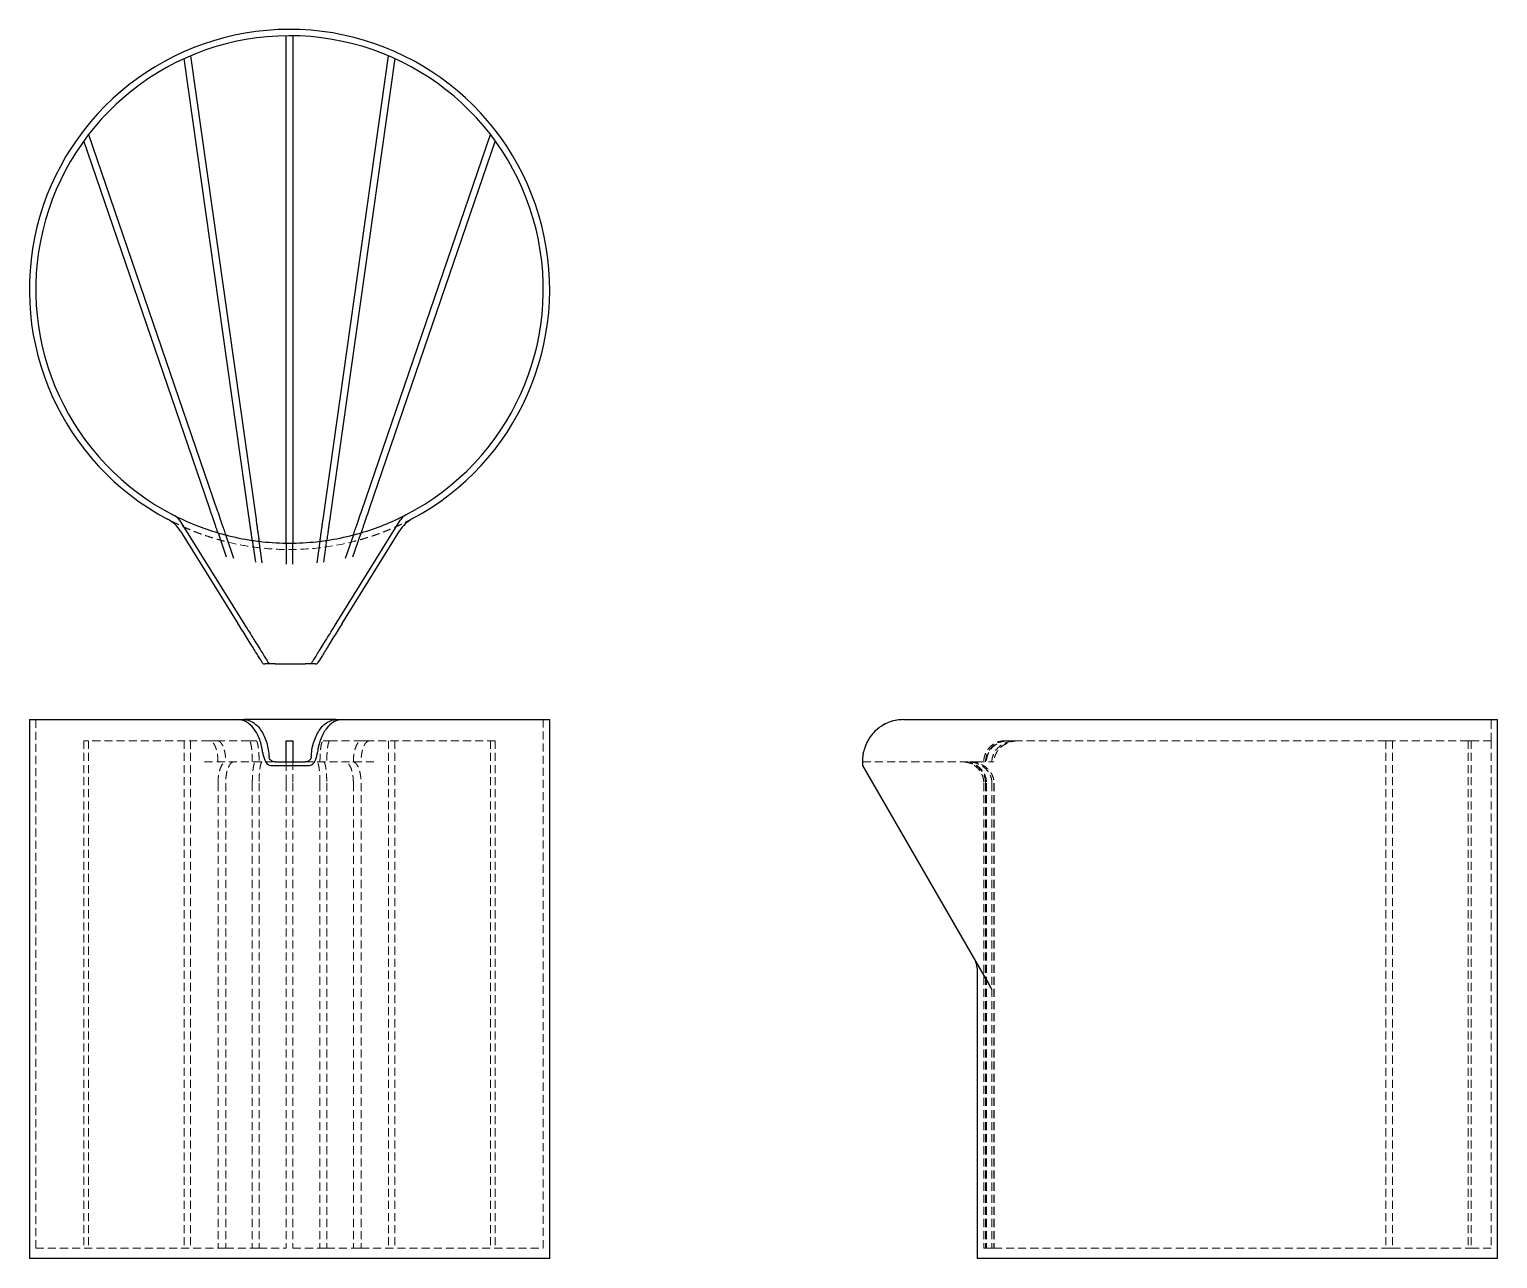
# Model space of a CAD drawing. Header units: millimetres. Extents: x 42 to 273, y 15 to 208.
import ezdxf

# ---------------------------------------------------------------- set-up
doc = ezdxf.new("R2010")
doc.units = ezdxf.units.MM
doc.linetypes.add('HIDDEN', pattern=[1.905, 1.27, -0.635])

msp = doc.modelspace()

# ---------------------------------------------------------------- linework, layer by layer
at = {"color": 7, "linetype": 'Continuous', "lineweight": 25}
for p, q in [((82.48, 130.51), (82.48, 206.99)), ((83.52, 206.99), (83.52, 130.51)), ((76.66, 131.06), (66.43, 203.39)), ((67.41, 203.82), (77.73, 130.88)), ((88.27, 130.88), (98.59, 203.82)), ((99.57, 203.39), (89.34, 131.06)), ((70.4, 132.74), (50.64, 190.44)), ((51.39, 191.45), (71.64, 132.31)), ((94.36, 132.31), (114.6, 191.45)), ((115.36, 190.44), (95.6, 132.74)), ((65.72, 130.76), (75.81, 114.55)), ((90.36, 114.54), (100.47, 130.85)), ((65.84, 129.05), (74.87, 114.55)), ((71.75, 128.8), (73.04, 125.01)), ((74.23, 124.75), (72.96, 128.46)), ((77.14, 127.61), (77.63, 124.19)), ((78.69, 124.07), (78.21, 127.46)), ((82.48, 127.18), (82.48, 123.85)), ((83.52, 123.85), (83.52, 127.18)), ((87.79, 127.46), (87.31, 124.07)), ((88.37, 124.19), (88.86, 127.61)), ((91.28, 114.54), (100.33, 129.14)), ((93.04, 128.46), (91.77, 124.75)), ((92.95, 125.01), (94.25, 128.79)), ((80.03, 108.16), (79.1, 108.16)), ((80.73, 108.16), (85.46, 108.16)), ((87.06, 108.16), (86.16, 108.16)), ((42.08, 99.4), (42.08, 14.6)), ((42.08, 99.4), (63.82, 99.4)), ((63.82, 99.4), (65.84, 99.4)), ((65.84, 99.4), (74.87, 99.4)), ((74.87, 99.4), (75.81, 99.4)), ((90.36, 99.4), (75.8, 99.4)), ((90.36, 99.4), (91.28, 99.4)), ((91.28, 99.4), (100.33, 99.4)), ((100.33, 99.4), (102.34, 99.4)), ((102.34, 99.4), (123.92, 99.4)), ((123.92, 14.6), (123.92, 99.4)), ((179.54, 99.4), (194.14, 99.4)), ((194.14, 99.4), (196.02, 99.4)), ((196.02, 99.4), (273, 99.4)), ((273, 14.6), (273, 99.4)), ((82.48, 96.07), (83.52, 96.07)), ((80.73, 92.75), (85.46, 92.75)), ((80.21, 92.17), (85.96, 92.17)), ((193.06, 57.7), (173.16, 92.17)), ((191.17, 59.56), (191.17, 14.6)), ((193.46, 56.94), (193.37, 57.14)), ((123.92, 14.6), (42.08, 14.6)), ((273, 14.6), (191.17, 14.6))]:
    msp.add_line(p, q, dxfattribs=at)
at = {"color": 7, "linetype": 'HIDDEN', "lineweight": 18}
for p, q in [((43.09, 99.4), (43.09, 16.26)), ((122.91, 16.26), (122.91, 99.4)), ((271.99, 96.07), (271.99, 99.4)), ((50.64, 96.07), (50.64, 16.26)), ((70.4, 96.07), (50.64, 96.07)), ((51.39, 96.07), (51.39, 16.26)), ((66.43, 96.07), (66.43, 16.26)), ((67.41, 96.07), (67.41, 16.26)), ((70.4, 96.07), (71.64, 96.07)), ((76.66, 96.07), (71.64, 96.07)), ((76.66, 96.07), (77.73, 96.07)), ((88.27, 96.07), (89.34, 96.07)), ((94.36, 96.07), (89.34, 96.07)), ((94.36, 96.07), (95.6, 96.07)), ((115.36, 96.07), (95.6, 96.07)), ((98.59, 96.07), (98.59, 16.26)), ((99.57, 96.07), (99.57, 16.26)), ((114.6, 96.07), (114.6, 16.26)), ((115.36, 96.07), (115.36, 16.26)), ((195.5, 96.07), (195.51, 96.07)), ((195.88, 96.07), (195.51, 96.07)), ((195.88, 96.07), (196.06, 96.07)), ((197.31, 96.07), (196.06, 96.07)), ((197.31, 96.07), (197.74, 96.07)), ((255.44, 96.07), (197.74, 96.07)), ((255.44, 96.07), (255.44, 16.26)), ((255.44, 96.07), (256.45, 96.07)), ((255.44, 96.07), (255.44, 16.26)), ((256.45, 96.07), (256.45, 16.26)), ((256.45, 96.07), (256.45, 16.26)), ((268.39, 96.07), (256.45, 96.07)), ((268.39, 96.07), (268.39, 16.26)), ((268.39, 96.07), (268.82, 96.07)), ((268.82, 96.07), (268.82, 16.26)), ((271.99, 96.07), (268.82, 96.07)), ((271.99, 96.07), (271.99, 16.26)), ((271.99, 96.07), (271.99, 96.07)), ((69.64, 92.75), (80.73, 92.75)), ((85.46, 92.75), (96.54, 92.75)), ((173.16, 92.75), (191.03, 92.75)), ((189.5, 92.7), (189.07, 92.75)), ((191.03, 92.75), (193.79, 92.75)), ((173.16, 92.17), (173.16, 92.17)), ((173.16, 92.17), (193.01, 57.81)), ((71.75, 89.42), (71.75, 16.26)), ((72.96, 89.42), (72.96, 16.26)), ((77.14, 89.42), (77.14, 16.26)), ((78.21, 89.42), (78.21, 16.26)), ((82.48, 89.42), (82.48, 16.26)), ((83.52, 89.42), (83.52, 16.26)), ((87.79, 89.42), (87.79, 16.26)), ((88.86, 89.42), (88.86, 16.26)), ((93.04, 89.42), (93.04, 16.26)), ((94.25, 89.42), (94.25, 16.26)), ((192.18, 89.42), (192.18, 16.26)), ((192.46, 89.42), (192.46, 16.26)), ((192.61, 89.42), (192.61, 16.26)), ((193.46, 89.42), (193.46, 16.26)), ((193.46, 89.42), (193.46, 16.26)), ((193.79, 89.42), (193.79, 16.26)), ((193.8, 89.42), (193.8, 16.26)), ((43.09, 16.26), (71.75, 16.26)), ((71.75, 16.26), (72.96, 16.26)), ((72.96, 16.26), (77.14, 16.26)), ((77.14, 16.26), (78.21, 16.26)), ((78.21, 16.26), (82.48, 16.26)), ((83.52, 16.26), (87.79, 16.26)), ((87.79, 16.26), (88.86, 16.26)), ((88.86, 16.26), (93.04, 16.26)), ((93.04, 16.26), (94.25, 16.26)), ((94.25, 16.26), (122.91, 16.26)), ((192.18, 16.26), (192.46, 16.26)), ((192.46, 16.26), (192.61, 16.26)), ((192.61, 16.26), (193.46, 16.26)), ((193.46, 16.26), (193.79, 16.26)), ((193.79, 16.26), (255.44, 16.26)), ((255.44, 16.26), (256.45, 16.26)), ((256.45, 16.26), (268.39, 16.26)), ((268.39, 16.26), (268.82, 16.26)), ((268.82, 16.26), (271.99, 16.26))]:
    msp.add_line(p, q, dxfattribs=at)
at = {"color": 7, "linetype": 'Continuous', "lineweight": 25}
for centre, radius, start, end in [((83, 167.08), 40.92, 298.2055, 242.0423), ((83, 167.08), 39.91, 297.3015, 242.993), ((61.32, 126.24), 5.32, 31.9125, 62.0423), ((63.91, 129.63), 2.13, 31.9125, 62.993), ((83, 167.08), 39.91, 242.993, 253.6201), ((83, 167.08), 39.91, 286.3733, 297.3015), ((104.85, 126.33), 5.32, 118.2055, 148.1976), ((102.28, 129.73), 2.13, 117.3015, 148.1976), ((83, 167.08), 39.91, 253.6201, 255.4251), ((83, 167.08), 39.91, 255.4251, 261.5625), ((83, 167.08), 39.91, 261.5625, 263.1101), ((83, 167.08), 39.91, 263.1101, 269.2551), ((83, 167.08), 39.91, 269.2551, 270.7449), ((83, 167.08), 39.91, 270.7449, 276.8899), ((83, 167.08), 39.91, 276.8899, 278.4375), ((83, 167.08), 39.91, 278.4375, 284.5684), ((83, 167.08), 39.91, 284.5684, 286.3733)]:
    msp.add_arc(centre, radius, start, end, dxfattribs=at)
for points, knots in [([(71.75, 128.8), (71.75, 128.8), (71.74, 128.83), (71.69, 128.95), (71.66, 129.04), (71.58, 129.28), (71.53, 129.42), (71.42, 129.74), (71.36, 129.91), (71.23, 130.3), (71.16, 130.5), (71.02, 130.92), (70.94, 131.14), (70.79, 131.59), (70.71, 131.81), (70.56, 132.27), (70.48, 132.51), (70.4, 132.74)], [0, 0, 0, 0, 0.125, 0.125, 0.25, 0.25, 0.375, 0.375, 0.5, 0.5, 0.625, 0.625, 0.75, 0.75, 0.875, 0.875, 1, 1, 1, 1]), ([(71.64, 132.31), (71.8, 131.85), (71.95, 131.4), (72.18, 130.74), (72.25, 130.52), (72.39, 130.11), (72.46, 129.91), (72.59, 129.54), (72.65, 129.37), (72.75, 129.06), (72.8, 128.92), (72.88, 128.7), (72.91, 128.61), (72.95, 128.49), (72.96, 128.46), (72.96, 128.46)], [0, 0, 0, 0, 0.25, 0.25, 0.375, 0.375, 0.5, 0.5, 0.625, 0.625, 0.75, 0.75, 0.875, 0.875, 1, 1, 1, 1]), ([(93.04, 128.46), (93.04, 128.46), (93.05, 128.49), (93.09, 128.61), (93.12, 128.7), (93.2, 128.92), (93.24, 129.06), (93.35, 129.36), (93.41, 129.53), (93.53, 129.9), (93.6, 130.1), (93.74, 130.51), (93.82, 130.73), (94.04, 131.39), (94.2, 131.85), (94.36, 132.31)], [0, 0, 0, 0, 0.125, 0.125, 0.25, 0.25, 0.375, 0.375, 0.5, 0.5, 0.625, 0.625, 0.75, 0.75, 1, 1, 1, 1]), ([(95.6, 132.74), (95.44, 132.27), (95.28, 131.81), (95.05, 131.14), (94.98, 130.92), (94.83, 130.5), (94.76, 130.3), (94.63, 129.92), (94.57, 129.74), (94.49, 129.5), (94.46, 129.42), (94.42, 129.28), (94.39, 129.22), (94.33, 129.04), (94.3, 128.95), (94.26, 128.83), (94.25, 128.79), (94.25, 128.79)], [0, 0, 0, 0, 0.25, 0.25, 0.375, 0.375, 0.5, 0.5, 0.625, 0.625, 0.6875, 0.6875, 0.75, 0.75, 0.875, 0.875, 1, 1, 1, 1]), ([(77.14, 127.61), (77.14, 127.61), (77.14, 127.63), (77.13, 127.72), (77.12, 127.79), (77.09, 127.97), (77.08, 128.08), (77.04, 128.34), (77.02, 128.48), (76.98, 128.8), (76.95, 128.98), (76.9, 129.36), (76.87, 129.55), (76.81, 129.96), (76.78, 130.18), (76.72, 130.61), (76.69, 130.83), (76.66, 131.06)], [0, 0, 0, 0, 0.125, 0.125, 0.25, 0.25, 0.375, 0.375, 0.5, 0.5, 0.625, 0.625, 0.75, 0.75, 0.875, 0.875, 1, 1, 1, 1]), ([(77.73, 130.88), (77.76, 130.66), (77.79, 130.44), (77.85, 130.01), (77.88, 129.8), (77.94, 129.39), (77.97, 129.2), (78.02, 128.82), (78.05, 128.65), (78.09, 128.33), (78.11, 128.19), (78.15, 127.93), (78.16, 127.82), (78.19, 127.65), (78.2, 127.58), (78.21, 127.49), (78.21, 127.46), (78.21, 127.46)], [0, 0, 0, 0, 0.125, 0.125, 0.25, 0.25, 0.375, 0.375, 0.5, 0.5, 0.625, 0.625, 0.75, 0.75, 0.875, 0.875, 1, 1, 1, 1]), ([(82.48, 127.18), (82.48, 127.18), (82.48, 127.2), (82.48, 127.29), (82.48, 127.35), (82.48, 127.52), (82.48, 127.62), (82.48, 127.86), (82.48, 128), (82.48, 128.31), (82.48, 128.47), (82.48, 128.84), (82.48, 129.03), (82.48, 129.43), (82.48, 129.64), (82.48, 130.07), (82.48, 130.29), (82.48, 130.51)], [0, 0, 0, 0, 0.125, 0.125, 0.25, 0.25, 0.375, 0.375, 0.5, 0.5, 0.625, 0.625, 0.75, 0.75, 0.875, 0.875, 1, 1, 1, 1]), ([(83.52, 130.51), (83.52, 130.29), (83.52, 130.07), (83.52, 129.65), (83.52, 129.43), (83.52, 129.03), (83.52, 128.84), (83.52, 128.48), (83.52, 128.31), (83.52, 128), (83.52, 127.86), (83.52, 127.62), (83.52, 127.52), (83.52, 127.35), (83.52, 127.29), (83.52, 127.2), (83.52, 127.18), (83.52, 127.18)], [0, 0, 0, 0, 0.125, 0.125, 0.25, 0.25, 0.375, 0.375, 0.5, 0.5, 0.625, 0.625, 0.75, 0.75, 0.875, 0.875, 1, 1, 1, 1]), ([(87.79, 127.46), (87.79, 127.46), (87.79, 127.49), (87.8, 127.58), (87.81, 127.65), (87.84, 127.82), (87.85, 127.93), (87.89, 128.18), (87.91, 128.33), (87.95, 128.65), (87.98, 128.82), (88.03, 129.19), (88.06, 129.39), (88.12, 129.8), (88.15, 130.01), (88.21, 130.44), (88.24, 130.66), (88.27, 130.88)], [0, 0, 0, 0, 0.125, 0.125, 0.25, 0.25, 0.375, 0.375, 0.5, 0.5, 0.625, 0.625, 0.75, 0.75, 0.875, 0.875, 1, 1, 1, 1]), ([(89.34, 131.06), (89.31, 130.83), (89.28, 130.61), (89.22, 130.18), (89.19, 129.97), (89.13, 129.55), (89.1, 129.36), (89.05, 128.99), (89.03, 128.81), (88.98, 128.48), (88.96, 128.34), (88.92, 128.08), (88.91, 127.97), (88.88, 127.79), (88.87, 127.72), (88.86, 127.63), (88.86, 127.61), (88.86, 127.61)], [0, 0, 0, 0, 0.125, 0.125, 0.25, 0.25, 0.375, 0.375, 0.5, 0.5, 0.625, 0.625, 0.75, 0.75, 0.875, 0.875, 1, 1, 1, 1]), ([(78.77, 108.29), (78.69, 108.42), (78.54, 108.67), (78.07, 109.41), (77.76, 109.91), (77.03, 111.09), (76.61, 111.76), (75.74, 113.16), (75.29, 113.88), (74.87, 114.55)], [0, 0, 0, 0, 0.25, 0.25, 0.5, 0.5, 0.75, 0.75, 1, 1, 1, 1]), ([(75.81, 114.55), (76.26, 113.83), (76.74, 113.06), (77.44, 111.93), (77.67, 111.57), (78.11, 110.86), (78.31, 110.53), (78.69, 109.92), (78.87, 109.64), (79.17, 109.16), (79.3, 108.95), (79.51, 108.61), (79.6, 108.47), (79.72, 108.28), (79.76, 108.21), (79.78, 108.18)], [0, 0, 0, 0, 0.25, 0.25, 0.375, 0.375, 0.5, 0.5, 0.625, 0.625, 0.75, 0.75, 0.875, 0.875, 1, 1, 1, 1]), ([(86.41, 108.18), (86.43, 108.21), (86.47, 108.27), (86.59, 108.47), (86.67, 108.6), (86.89, 108.94), (87.02, 109.15), (87.32, 109.64), (87.49, 109.92), (87.87, 110.53), (88.07, 110.86), (88.51, 111.56), (88.74, 111.93), (89.43, 113.05), (89.91, 113.82), (90.36, 114.54)], [0, 0, 0, 0, 0.125, 0.125, 0.25, 0.25, 0.375, 0.375, 0.5, 0.5, 0.625, 0.625, 0.75, 0.75, 1, 1, 1, 1]), ([(91.28, 114.54), (90.86, 113.87), (90.42, 113.15), (89.56, 111.76), (89.14, 111.08), (88.41, 109.91), (88.1, 109.41), (87.64, 108.66), (87.48, 108.42), (87.4, 108.28)], [0, 0, 0, 0, 0.25, 0.25, 0.5, 0.5, 0.75, 0.75, 1, 1, 1, 1]), ([(78.77, 108.29), (78.8, 108.24), (78.84, 108.21), (78.95, 108.17), (79.02, 108.16), (79.1, 108.16)], [0, 0, 0, 0, 0.5, 0.5, 1, 1, 1, 1]), ([(80.03, 108.16), (79.96, 108.16), (79.89, 108.16), (79.81, 108.17), (79.78, 108.18), (79.78, 108.18)], [0, 0, 0, 0, 0.5, 0.5, 1, 1, 1, 1]), ([(80.73, 108.16), (80.6, 108.16), (80.47, 108.16), (80.22, 108.16), (80.11, 108.16), (80.03, 108.16)], [0, 0, 0, 0, 0.5, 0.5, 1, 1, 1, 1]), ([(86.16, 108.16), (86.08, 108.16), (85.97, 108.16), (85.72, 108.16), (85.59, 108.16), (85.46, 108.16)], [0, 0, 0, 0, 0.5, 0.5, 1, 1, 1, 1]), ([(87.06, 108.16), (87.15, 108.16), (87.22, 108.17), (87.33, 108.21), (87.37, 108.24), (87.4, 108.28)], [0, 0, 0, 0, 0.5, 0.5, 1, 1, 1, 1]), ([(78.77, 94.26), (78.69, 94.93), (78.54, 95.61), (78.07, 96.88), (77.76, 97.47), (77.03, 98.44), (76.61, 98.81), (75.74, 99.29), (75.29, 99.4), (74.87, 99.4)], [0, 0, 0, 0, 0.25, 0.25, 0.5, 0.5, 0.75, 0.75, 1, 1, 1, 1]), ([(75.81, 99.4), (76.26, 99.4), (76.74, 99.28), (77.44, 98.85), (77.67, 98.68), (78.11, 98.25), (78.31, 98), (78.69, 97.43), (78.87, 97.12), (79.17, 96.46), (79.3, 96.11), (79.51, 95.39), (79.6, 95.01), (79.72, 94.27), (79.76, 93.91), (79.78, 93.55)], [0, 0, 0, 0, 0.25, 0.25, 0.375, 0.375, 0.5, 0.5, 0.625, 0.625, 0.75, 0.75, 0.875, 0.875, 1, 1, 1, 1]), ([(86.41, 93.55), (86.43, 93.91), (86.47, 94.27), (86.59, 95.01), (86.67, 95.39), (86.89, 96.11), (87.02, 96.46), (87.32, 97.12), (87.49, 97.43), (87.87, 98), (88.07, 98.25), (88.51, 98.68), (88.74, 98.85), (89.43, 99.28), (89.91, 99.4), (90.36, 99.4)], [0, 0, 0, 0, 0.125, 0.125, 0.25, 0.25, 0.375, 0.375, 0.5, 0.5, 0.625, 0.625, 0.75, 0.75, 1, 1, 1, 1]), ([(91.28, 99.4), (90.86, 99.4), (90.42, 99.29), (89.56, 98.81), (89.14, 98.44), (88.41, 97.47), (88.1, 96.88), (87.64, 95.61), (87.48, 94.93), (87.4, 94.27)], [0, 0, 0, 0, 0.25, 0.25, 0.5, 0.5, 0.75, 0.75, 1, 1, 1, 1]), ([(179.54, 99.4), (178.87, 99.4), (178.15, 99.29), (176.76, 98.81), (176.08, 98.44), (174.91, 97.47), (174.41, 96.88), (173.66, 95.61), (173.42, 94.93), (173.28, 94.27)], [0, 0, 0, 0, 0.25, 0.25, 0.5, 0.5, 0.75, 0.75, 1, 1, 1, 1]), ([(82.48, 92.75), (82.48, 92.97), (82.48, 93.18), (82.48, 93.61), (82.48, 93.82), (82.48, 94.22), (82.48, 94.41), (82.48, 94.78), (82.48, 94.95), (82.48, 95.25), (82.48, 95.39), (82.48, 95.63), (82.48, 95.74), (82.48, 95.9), (82.48, 95.97), (82.48, 96.05), (82.48, 96.07), (82.48, 96.07)], [0, 0, 0, 0, 0.125, 0.125, 0.25, 0.25, 0.375, 0.375, 0.5, 0.5, 0.625, 0.625, 0.75, 0.75, 0.875, 0.875, 1, 1, 1, 1]), ([(83.52, 96.07), (83.52, 96.07), (83.52, 96.05), (83.52, 95.97), (83.52, 95.91), (83.52, 95.74), (83.52, 95.64), (83.52, 95.4), (83.52, 95.26), (83.52, 94.95), (83.52, 94.78), (83.52, 94.42), (83.52, 94.22), (83.52, 93.82), (83.52, 93.62), (83.52, 93.19), (83.52, 92.97), (83.52, 92.75)], [0, 0, 0, 0, 0.125, 0.125, 0.25, 0.25, 0.375, 0.375, 0.5, 0.5, 0.625, 0.625, 0.75, 0.75, 0.875, 0.875, 1, 1, 1, 1]), ([(78.77, 94.26), (78.8, 94.05), (78.84, 93.84), (78.95, 93.42), (79.02, 93.22), (79.1, 93.02)], [0, 0, 0, 0, 0.5, 0.5, 1, 1, 1, 1]), ([(79.1, 93.02), (79.22, 92.75), (79.38, 92.53), (79.75, 92.24), (79.97, 92.17), (80.21, 92.17)], [0, 0, 0, 0, 0.5, 0.5, 1, 1, 1, 1]), ([(80.03, 93.02), (79.96, 93.09), (79.89, 93.17), (79.81, 93.35), (79.78, 93.45), (79.78, 93.55)], [0, 0, 0, 0, 0.5, 0.5, 1, 1, 1, 1]), ([(80.73, 92.75), (80.6, 92.75), (80.47, 92.77), (80.22, 92.87), (80.11, 92.93), (80.03, 93.02)], [0, 0, 0, 0, 0.5, 0.5, 1, 1, 1, 1]), ([(86.16, 93.02), (86.08, 92.93), (85.97, 92.87), (85.72, 92.77), (85.59, 92.75), (85.46, 92.75)], [0, 0, 0, 0, 0.5, 0.5, 1, 1, 1, 1]), ([(85.96, 92.17), (86.19, 92.17), (86.41, 92.24), (86.79, 92.53), (86.95, 92.75), (87.06, 93.02)], [0, 0, 0, 0, 0.5, 0.5, 1, 1, 1, 1]), ([(87.06, 93.02), (87.15, 93.22), (87.22, 93.42), (87.33, 93.84), (87.37, 94.06), (87.4, 94.27)], [0, 0, 0, 0, 0.5, 0.5, 1, 1, 1, 1]), ([(173.16, 93.02), (173.16, 93.22), (173.17, 93.42), (173.21, 93.84), (173.24, 94.06), (173.28, 94.27)], [0, 0, 0, 0, 0.5, 0.5, 1, 1, 1, 1]), ([(173.16, 92.17), (173.16, 92.17), (173.16, 92.24), (173.16, 92.53), (173.16, 92.75), (173.16, 93.02)], [0, 0, 0, 0, 0.5, 0.5, 1, 1, 1, 1]), ([(190.89, 61.32), (190.89, 61.32), (190.87, 61.33), (190.92, 61.17), (191.01, 60.85), (191.08, 60.52), (191.14, 60.12), (191.16, 59.79), (191.17, 59.56)], [0, 0, 0, 0, 0.1607739, 0.4051939, 0.6077912, 0.7021065, 0.7966967, 1, 1, 1, 1])]:
    msp.add_open_spline(points, degree=3, knots=knots, dxfattribs=at)
at = {"color": 7, "linetype": 'HIDDEN', "lineweight": 18}
for points, knots in [([(102.34, 131.02), (102.18, 130.94), (101.88, 130.78), (101.41, 130.54), (100.94, 130.3), (100.46, 130.08), (99.99, 129.86), (99.51, 129.64), (99.03, 129.44), (98.55, 129.23), (98.07, 129.04), (97.58, 128.85), (97.1, 128.67), (96.61, 128.49), (96.12, 128.32), (95.63, 128.16), (95.14, 128.01), (94.65, 127.86), (94.15, 127.71), (93.66, 127.58), (91.76, 127.08), (88.32, 126.4), (83.66, 126.09), (79.66, 126.25), (76.25, 126.68), (73.75, 127.2), (72.06, 127.65), (71.12, 127.92), (70.19, 128.22), (69.26, 128.54), (68.33, 128.88), (67.41, 129.25), (66.5, 129.64), (65.59, 130.05), (64.69, 130.48), (64.11, 130.79), (63.82, 130.94)], [0, 0, 0, 0, 0.015767, 0.031334, 0.046702, 0.061875, 0.076855, 0.091644, 0.106247, 0.120665, 0.134901, 0.148959, 0.162843, 0.176555, 0.190099, 0.203479, 0.216699, 0.229763, 0.242674, 0.255437, 0.268058, 0.387919, 0.500714, 0.575498, 0.652395, 0.733178, 0.757183, 0.781713, 0.806797, 0.832463, 0.858737, 0.885641, 0.9132, 0.941433, 0.970361, 1, 1, 1, 1]), ([(173.18, 93.55), (173.21, 93.91), (173.27, 94.27), (173.47, 95.01), (173.6, 95.39), (173.94, 96.11), (174.15, 96.46), (174.64, 97.12), (174.92, 97.43), (175.53, 98), (175.86, 98.25), (176.56, 98.68), (176.93, 98.85), (178.05, 99.28), (178.82, 99.4), (179.54, 99.4)], [0, 0, 0, 0, 0.125, 0.125, 0.25, 0.25, 0.375, 0.375, 0.5, 0.5, 0.625, 0.625, 0.75, 0.75, 1, 1, 1, 1]), ([(71.75, 92.75), (71.75, 93), (71.74, 93.24), (71.69, 93.72), (71.66, 93.95), (71.58, 94.37), (71.53, 94.57), (71.42, 94.93), (71.36, 95.09), (71.23, 95.38), (71.16, 95.51), (71.02, 95.72), (70.94, 95.8), (70.79, 95.94), (70.71, 95.99), (70.56, 96.06), (70.48, 96.07), (70.4, 96.07)], [0, 0, 0, 0, 0.125, 0.125, 0.25, 0.25, 0.375, 0.375, 0.5, 0.5, 0.625, 0.625, 0.75, 0.75, 0.875, 0.875, 1, 1, 1, 1]), ([(71.64, 96.07), (71.8, 96.07), (71.95, 96.01), (72.18, 95.8), (72.25, 95.71), (72.39, 95.5), (72.46, 95.37), (72.59, 95.08), (72.65, 94.92), (72.75, 94.56), (72.8, 94.36), (72.88, 93.93), (72.91, 93.71), (72.95, 93.24), (72.96, 93), (72.96, 92.75)], [0, 0, 0, 0, 0.25, 0.25, 0.375, 0.375, 0.5, 0.5, 0.625, 0.625, 0.75, 0.75, 0.875, 0.875, 1, 1, 1, 1]), ([(77.14, 92.75), (77.14, 92.97), (77.14, 93.2), (77.13, 93.63), (77.12, 93.84), (77.09, 94.25), (77.08, 94.44), (77.04, 94.81), (77.02, 94.98), (76.98, 95.28), (76.95, 95.42), (76.9, 95.65), (76.87, 95.75), (76.81, 95.91), (76.78, 95.97), (76.72, 96.05), (76.69, 96.07), (76.66, 96.07)], [0, 0, 0, 0, 0.125, 0.125, 0.25, 0.25, 0.375, 0.375, 0.5, 0.5, 0.625, 0.625, 0.75, 0.75, 0.875, 0.875, 1, 1, 1, 1]), ([(77.73, 96.07), (77.76, 96.07), (77.79, 96.05), (77.85, 95.97), (77.88, 95.91), (77.94, 95.75), (77.97, 95.65), (78.02, 95.42), (78.05, 95.28), (78.09, 94.97), (78.11, 94.81), (78.15, 94.44), (78.16, 94.25), (78.19, 93.84), (78.2, 93.63), (78.21, 93.2), (78.21, 92.97), (78.21, 92.75)], [0, 0, 0, 0, 0.125, 0.125, 0.25, 0.25, 0.375, 0.375, 0.5, 0.5, 0.625, 0.625, 0.75, 0.75, 0.875, 0.875, 1, 1, 1, 1]), ([(87.79, 92.75), (87.79, 92.97), (87.79, 93.19), (87.8, 93.63), (87.81, 93.84), (87.84, 94.25), (87.85, 94.44), (87.89, 94.8), (87.91, 94.97), (87.95, 95.28), (87.98, 95.41), (88.03, 95.65), (88.06, 95.75), (88.12, 95.91), (88.15, 95.97), (88.21, 96.05), (88.24, 96.07), (88.27, 96.07)], [0, 0, 0, 0, 0.125, 0.125, 0.25, 0.25, 0.375, 0.375, 0.5, 0.5, 0.625, 0.625, 0.75, 0.75, 0.875, 0.875, 1, 1, 1, 1]), ([(89.34, 96.07), (89.31, 96.07), (89.28, 96.05), (89.22, 95.97), (89.19, 95.91), (89.13, 95.75), (89.1, 95.65), (89.05, 95.42), (89.03, 95.28), (88.98, 94.98), (88.96, 94.81), (88.92, 94.45), (88.91, 94.25), (88.88, 93.85), (88.87, 93.64), (88.86, 93.2), (88.86, 92.97), (88.86, 92.75)], [0, 0, 0, 0, 0.125, 0.125, 0.25, 0.25, 0.375, 0.375, 0.5, 0.5, 0.625, 0.625, 0.75, 0.75, 0.875, 0.875, 1, 1, 1, 1]), ([(93.04, 92.75), (93.04, 92.99), (93.05, 93.23), (93.09, 93.7), (93.12, 93.93), (93.2, 94.36), (93.24, 94.56), (93.35, 94.92), (93.41, 95.08), (93.53, 95.37), (93.6, 95.49), (93.74, 95.71), (93.82, 95.8), (94.04, 96.01), (94.2, 96.07), (94.36, 96.07)], [0, 0, 0, 0, 0.125, 0.125, 0.25, 0.25, 0.375, 0.375, 0.5, 0.5, 0.625, 0.625, 0.75, 0.75, 1, 1, 1, 1]), ([(95.6, 96.07), (95.44, 96.07), (95.28, 96.01), (95.05, 95.8), (94.98, 95.72), (94.83, 95.51), (94.76, 95.38), (94.63, 95.1), (94.57, 94.94), (94.49, 94.67), (94.46, 94.57), (94.42, 94.37), (94.39, 94.27), (94.33, 93.95), (94.3, 93.72), (94.26, 93.25), (94.25, 93), (94.25, 92.75)], [0, 0, 0, 0, 0.25, 0.25, 0.375, 0.375, 0.5, 0.5, 0.625, 0.625, 0.6875, 0.6875, 0.75, 0.75, 0.875, 0.875, 1, 1, 1, 1]), ([(195.51, 96.07), (195.29, 96.07), (195.07, 96.05), (194.65, 95.97), (194.43, 95.91), (194.03, 95.74), (193.84, 95.64), (193.48, 95.4), (193.31, 95.26), (193, 94.95), (192.86, 94.78), (192.62, 94.42), (192.52, 94.22), (192.35, 93.82), (192.29, 93.62), (192.2, 93.19), (192.18, 92.97), (192.18, 92.75)], [0, 0, 0, 0, 0.125, 0.125, 0.25, 0.25, 0.375, 0.375, 0.5, 0.5, 0.625, 0.625, 0.75, 0.75, 0.875, 0.875, 1, 1, 1, 1]), ([(192.46, 92.75), (192.46, 92.97), (192.49, 93.19), (192.58, 93.63), (192.65, 93.84), (192.82, 94.25), (192.93, 94.44), (193.18, 94.8), (193.33, 94.97), (193.65, 95.28), (193.82, 95.41), (194.19, 95.65), (194.39, 95.75), (194.8, 95.91), (195.01, 95.97), (195.44, 96.05), (195.66, 96.07), (195.88, 96.07)], [0, 0, 0, 0, 0.125, 0.125, 0.25, 0.25, 0.375, 0.375, 0.5, 0.5, 0.625, 0.625, 0.75, 0.75, 0.875, 0.875, 1, 1, 1, 1]), ([(196.06, 96.07), (195.83, 96.07), (195.61, 96.05), (195.18, 95.97), (194.97, 95.91), (194.55, 95.75), (194.36, 95.65), (193.99, 95.42), (193.81, 95.28), (193.48, 94.98), (193.34, 94.81), (193.08, 94.45), (192.97, 94.25), (192.79, 93.85), (192.72, 93.64), (192.63, 93.2), (192.61, 92.97), (192.61, 92.75)], [0, 0, 0, 0, 0.125, 0.125, 0.25, 0.25, 0.375, 0.375, 0.5, 0.5, 0.625, 0.625, 0.75, 0.75, 0.875, 0.875, 1, 1, 1, 1]), ([(193.46, 92.75), (193.46, 92.99), (193.49, 93.23), (193.61, 93.7), (193.7, 93.93), (193.92, 94.36), (194.06, 94.56), (194.36, 94.92), (194.53, 95.08), (194.9, 95.37), (195.1, 95.49), (195.51, 95.71), (195.73, 95.8), (196.39, 96.01), (196.85, 96.07), (197.31, 96.07)], [0, 0, 0, 0, 0.125, 0.125, 0.25, 0.25, 0.375, 0.375, 0.5, 0.5, 0.625, 0.625, 0.75, 0.75, 1, 1, 1, 1]), ([(197.74, 96.07), (197.27, 96.07), (196.81, 96.01), (196.14, 95.8), (195.92, 95.72), (195.5, 95.51), (195.3, 95.38), (194.92, 95.1), (194.74, 94.94), (194.5, 94.67), (194.42, 94.57), (194.28, 94.37), (194.22, 94.27), (194.04, 93.95), (193.95, 93.72), (193.83, 93.25), (193.79, 93), (193.79, 92.75)], [0, 0, 0, 0, 0.25, 0.25, 0.375, 0.375, 0.5, 0.5, 0.625, 0.625, 0.6875, 0.6875, 0.75, 0.75, 0.875, 0.875, 1, 1, 1, 1]), ([(71.75, 89.42), (71.75, 89.67), (71.76, 89.9), (71.8, 90.37), (71.83, 90.59), (71.9, 91.01), (71.95, 91.21), (72.05, 91.57), (72.11, 91.73), (72.3, 92.17), (72.44, 92.38), (72.73, 92.68), (72.88, 92.75), (73.04, 92.75)], [0, 0, 0, 0, 0.125, 0.125, 0.25, 0.25, 0.375, 0.375, 0.5, 0.5, 0.75, 0.75, 1, 1, 1, 1]), ([(74.23, 92.75), (74.07, 92.75), (73.92, 92.68), (73.7, 92.45), (73.63, 92.36), (73.5, 92.14), (73.43, 92.01), (73.31, 91.72), (73.25, 91.56), (73.15, 91.2), (73.11, 91), (73.04, 90.58), (73.01, 90.36), (72.97, 89.9), (72.96, 89.66), (72.96, 89.42)], [0, 0, 0, 0, 0.25, 0.25, 0.375, 0.375, 0.5, 0.5, 0.625, 0.625, 0.75, 0.75, 0.875, 0.875, 1, 1, 1, 1]), ([(77.14, 89.42), (77.14, 89.65), (77.15, 89.87), (77.16, 90.3), (77.17, 90.51), (77.2, 90.92), (77.21, 91.11), (77.25, 91.48), (77.27, 91.64), (77.31, 91.95), (77.34, 92.08), (77.39, 92.32), (77.42, 92.42), (77.47, 92.58), (77.51, 92.65), (77.57, 92.73), (77.6, 92.75), (77.63, 92.75)], [0, 0, 0, 0, 0.125, 0.125, 0.25, 0.25, 0.375, 0.375, 0.5, 0.5, 0.625, 0.625, 0.75, 0.75, 0.875, 0.875, 1, 1, 1, 1]), ([(78.69, 92.75), (78.66, 92.75), (78.63, 92.73), (78.57, 92.65), (78.54, 92.58), (78.48, 92.42), (78.46, 92.32), (78.4, 92.08), (78.38, 91.95), (78.33, 91.64), (78.31, 91.48), (78.28, 91.11), (78.26, 90.92), (78.23, 90.31), (78.21, 89.87), (78.21, 89.42)], [0, 0, 0, 0, 0.125, 0.125, 0.25, 0.25, 0.375, 0.375, 0.5, 0.5, 0.625, 0.625, 0.75, 0.75, 1, 1, 1, 1]), ([(82.48, 89.42), (82.48, 89.64), (82.48, 89.86), (82.48, 90.28), (82.48, 90.5), (82.48, 90.9), (82.48, 91.09), (82.48, 91.45), (82.48, 91.62), (82.48, 91.93), (82.48, 92.07), (82.48, 92.31), (82.48, 92.41), (82.48, 92.58), (82.48, 92.64), (82.48, 92.73), (82.48, 92.75), (82.48, 92.75)], [0, 0, 0, 0, 0.125, 0.125, 0.25, 0.25, 0.375, 0.375, 0.5, 0.5, 0.625, 0.625, 0.75, 0.75, 0.875, 0.875, 1, 1, 1, 1]), ([(83.52, 92.75), (83.52, 92.75), (83.52, 92.73), (83.52, 92.64), (83.52, 92.58), (83.52, 92.41), (83.52, 92.31), (83.52, 92.07), (83.52, 91.93), (83.52, 91.62), (83.52, 91.46), (83.52, 91.09), (83.52, 90.9), (83.52, 90.5), (83.52, 90.29), (83.52, 89.86), (83.52, 89.64), (83.52, 89.42)], [0, 0, 0, 0, 0.125, 0.125, 0.25, 0.25, 0.375, 0.375, 0.5, 0.5, 0.625, 0.625, 0.75, 0.75, 0.875, 0.875, 1, 1, 1, 1]), ([(87.79, 89.42), (87.79, 89.65), (87.78, 89.87), (87.77, 90.3), (87.76, 90.51), (87.74, 90.92), (87.72, 91.11), (87.69, 91.47), (87.67, 91.64), (87.6, 92.1), (87.55, 92.34), (87.46, 92.58), (87.43, 92.65), (87.37, 92.73), (87.34, 92.75), (87.31, 92.75)], [0, 0, 0, 0, 0.125, 0.125, 0.25, 0.25, 0.375, 0.375, 0.5, 0.5, 0.75, 0.75, 0.875, 0.875, 1, 1, 1, 1]), ([(88.37, 92.75), (88.4, 92.75), (88.43, 92.73), (88.49, 92.65), (88.52, 92.59), (88.58, 92.42), (88.61, 92.32), (88.66, 92.09), (88.69, 91.95), (88.73, 91.65), (88.75, 91.48), (88.79, 91.12), (88.8, 90.92), (88.83, 90.52), (88.84, 90.31), (88.85, 89.87), (88.86, 89.65), (88.86, 89.42)], [0, 0, 0, 0, 0.125, 0.125, 0.25, 0.25, 0.375, 0.375, 0.5, 0.5, 0.625, 0.625, 0.75, 0.75, 0.875, 0.875, 1, 1, 1, 1]), ([(93.04, 89.42), (93.04, 89.66), (93.03, 89.9), (92.99, 90.36), (92.96, 90.58), (92.89, 91), (92.84, 91.19), (92.74, 91.56), (92.69, 91.72), (92.57, 92.01), (92.5, 92.14), (92.36, 92.36), (92.29, 92.45), (92.07, 92.68), (91.92, 92.75), (91.77, 92.75)], [0, 0, 0, 0, 0.125, 0.125, 0.25, 0.25, 0.375, 0.375, 0.5, 0.5, 0.625, 0.625, 0.75, 0.75, 1, 1, 1, 1]), ([(92.95, 92.75), (93.11, 92.75), (93.26, 92.68), (93.49, 92.46), (93.56, 92.37), (93.7, 92.15), (93.76, 92.02), (93.88, 91.73), (93.94, 91.57), (94.05, 91.21), (94.09, 91.02), (94.17, 90.59), (94.2, 90.37), (94.24, 89.91), (94.25, 89.67), (94.25, 89.42)], [0, 0, 0, 0, 0.25, 0.25, 0.375, 0.375, 0.5, 0.5, 0.625, 0.625, 0.75, 0.75, 0.875, 0.875, 1, 1, 1, 1]), ([(173.16, 93.02), (173.16, 92.93), (173.16, 92.87), (173.16, 92.77), (173.16, 92.75), (173.16, 92.75)], [0, 0, 0, 0, 0.5, 0.5, 1, 1, 1, 1]), ([(173.16, 92.75), (173.16, 92.75), (173.16, 92.77), (173.16, 92.87), (173.16, 92.93), (173.16, 93.02)], [0, 0, 0, 0, 0.5, 0.5, 1, 1, 1, 1]), ([(173.16, 93.02), (173.16, 92.75), (173.16, 92.53), (173.16, 92.24), (173.16, 92.17), (173.16, 92.17)], [0, 0, 0, 0, 0.5, 0.5, 1, 1, 1, 1]), ([(188.85, 92.75), (189.07, 92.75), (189.29, 92.73), (189.71, 92.64), (189.93, 92.58), (190.33, 92.41), (190.52, 92.31), (190.88, 92.07), (191.05, 91.93), (191.36, 91.62), (191.5, 91.46), (191.74, 91.09), (191.84, 90.9), (192.01, 90.5), (192.07, 90.29), (192.16, 89.86), (192.18, 89.64), (192.18, 89.42)], [0, 0, 0, 0, 0.125, 0.125, 0.25, 0.25, 0.375, 0.375, 0.5, 0.5, 0.625, 0.625, 0.75, 0.75, 0.875, 0.875, 1, 1, 1, 1]), ([(189.19, 92.75), (189.41, 92.75), (189.63, 92.73), (190.06, 92.65), (190.27, 92.59), (190.68, 92.42), (190.87, 92.32), (191.24, 92.09), (191.42, 91.95), (191.74, 91.65), (191.88, 91.48), (192.14, 91.12), (192.25, 90.92), (192.43, 90.52), (192.49, 90.31), (192.58, 89.87), (192.61, 89.65), (192.61, 89.42)], [0, 0, 0, 0, 0.125, 0.125, 0.25, 0.25, 0.375, 0.375, 0.5, 0.5, 0.625, 0.625, 0.75, 0.75, 0.875, 0.875, 1, 1, 1, 1]), ([(193.46, 89.42), (193.46, 89.66), (193.43, 89.9), (193.32, 90.36), (193.23, 90.58), (193.02, 91), (192.89, 91.19), (192.6, 91.56), (192.43, 91.72), (192.08, 92.01), (191.89, 92.14), (191.49, 92.36), (191.29, 92.45), (190.64, 92.68), (190.2, 92.75), (189.75, 92.75)], [0, 0, 0, 0, 0.125, 0.125, 0.25, 0.25, 0.375, 0.375, 0.5, 0.5, 0.625, 0.625, 0.75, 0.75, 1, 1, 1, 1]), ([(192.46, 89.42), (192.43, 89.79), (192.36, 90.52), (191.8, 91.49), (191, 92.25), (190.32, 92.49), (189.98, 92.61)], [0, 0, 0, 0, 0.2507362, 0.5013342, 0.7558253, 1, 1, 1, 1]), ([(190.01, 92.75), (190.47, 92.75), (190.92, 92.68), (191.56, 92.46), (191.78, 92.37), (192.18, 92.15), (192.37, 92.02), (192.73, 91.73), (192.9, 91.57), (193.2, 91.21), (193.34, 91.02), (193.56, 90.59), (193.65, 90.37), (193.76, 89.91), (193.79, 89.67), (193.79, 89.42)], [0, 0, 0, 0, 0.25, 0.25, 0.375, 0.375, 0.5, 0.5, 0.625, 0.625, 0.75, 0.75, 0.875, 0.875, 1, 1, 1, 1]), ([(193.47, 56.94), (193.43, 57), (193.16, 57.48), (192.66, 58.34), (192.04, 59.41), (191.56, 60.25), (191.25, 60.77), (191.06, 61.09), (190.95, 61.25), (190.89, 61.34), (190.89, 61.32), (190.89, 61.32)], [0, 0, 0, 0, 0.02423, 0.18607, 0.379291, 0.549353, 0.698647, 0.798149, 0.88764, 0.967599, 1, 1, 1, 1])]:
    msp.add_open_spline(points, degree=3, knots=knots, dxfattribs=at)
at = {"color": 7, "linetype": 'Continuous', "lineweight": 25}
for points in [[(86.41, 108.18), (86.4, 108.16), (86.31, 108.16), (86.16, 108.16)], [(86.41, 93.55), (86.4, 93.35), (86.31, 93.16), (86.16, 93.02)], [(193.37, 57.14), (193.26, 57.33), (193.16, 57.52), (193.06, 57.7)]]:
    msp.add_open_spline(points, degree=3, dxfattribs=at)
at = {"color": 7, "linetype": 'HIDDEN', "lineweight": 18}
msp.add_open_spline([(173.18, 93.55), (173.16, 93.35), (173.16, 93.16), (173.16, 93.02)], degree=3, dxfattribs=at)

doc.saveas('drawing.dxf')
